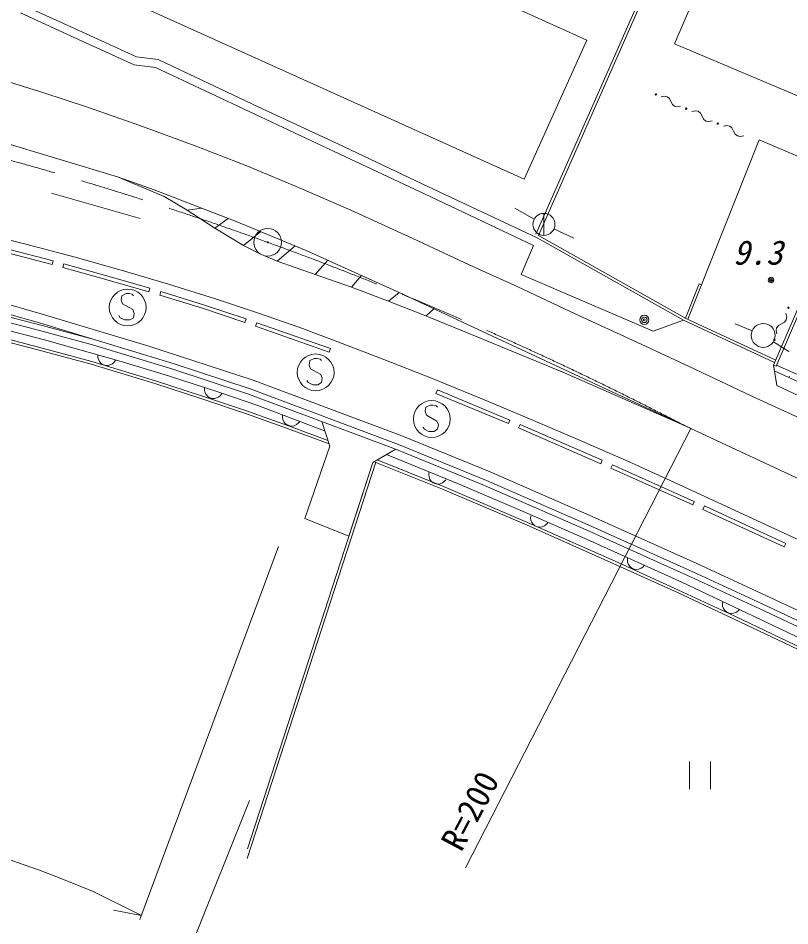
# Model space of a CAD drawing. Units: millimetres, scale not verified. Extents: x 40000 to 680000, y 20000 to 380000.
# Drawn here: x 250293 to 292232, y 264228 to 313564 of the extents above; entities that cross this region are included whole.
import ezdxf
from ezdxf.enums import TextEntityAlignment as Align

# ---------------------------------------------------------------- set-up
doc = ezdxf.new("R2010")
doc.units = ezdxf.units.MM
doc.header["$LTSCALE"] = 1000
doc.linetypes.add('CHAIN', pattern=[18.5, 12, -1.5, 3.5, -1.5])
for name, color, linetype, lineweight in [('M-BGD', 7, 'Continuous', 13), ('M-BGD-EXST', 7, 'Continuous', 13), ('M-BMK', 2, 'CHAIN', 13), ('M-BMK-SRVR', 3, 'Continuous', 13), ('M-STR-HTXT', 7, 'Continuous', 13), ('M-STR-STRC', 7, 'Continuous', 13)]:
    doc.layers.add(name, color=color, linetype=linetype, lineweight=lineweight)
doc.styles.add('ＭＳ ゴシック', font='')
doc.styles.get('ＭＳ ゴシック').set_extended_font_data('MS Gothic')

msp = doc.modelspace()

# ---------------------------------------------------------------- linework, layer by layer
at = {"layer": 'M-BGD'}
for p, q in [((281206, 312372), (254525, 324425)), ((278428, 301817), (286901, 321039)), ((278565, 301756), (287038, 320979)), ((285972, 312171), (288967, 319219)), ((251109, 316864), (277790, 304812)), ((253375, 312498), (250415, 313846)), ((253561, 312907), (250602, 314256)), ((256726, 311468), (253561, 312907)), ((256602, 311031), (253375, 312498)), ((277790, 304812), (281206, 312372)), ((285972, 312171), (293621, 308919)), ((257894, 311316), (256726, 311468)), ((263342, 308750), (257894, 311316)), ((291344, 294705), (298515, 311416)), ((291482, 294646), (298746, 311573)), ((257766, 310879), (256602, 311031)), ((263151, 308343), (257766, 310879)), ((251681, 309502), (249760, 310098)), ((254011, 308748), (251681, 309502)), ((285423, 309315), (285247, 309279)), ((285569, 309287), (285423, 309315)), ((285684, 309193), (285569, 309287)), ((285768, 309034), (285684, 309193)), ((285853, 308875), (285768, 309034)), ((285967, 308781), (285853, 308875)), ((243114, 308729), (255690, 304935)), ((256898, 307725), (254011, 308748)), ((267658, 306726), (263342, 308750)), ((286113, 308752), (285967, 308781)), ((286289, 308788), (286113, 308752)), ((287094, 308535), (286908, 308497)), ((287248, 308505), (287094, 308535)), ((287369, 308406), (287248, 308505)), ((287458, 308238), (287369, 308406)), ((267467, 306319), (263151, 308343)), ((287547, 308070), (287458, 308238)), ((287669, 307971), (287547, 308070)), ((287822, 307941), (287669, 307971)), ((288008, 307979), (287822, 307941)), ((259910, 306618), (256898, 307725)), ((288813, 307726), (288627, 307688)), ((288967, 307696), (288813, 307726)), ((289088, 307597), (288967, 307696)), ((289177, 307429), (289088, 307597)), ((289266, 307261), (289177, 307429)), ((286692, 297196), (290571, 306950)), ((289388, 307162), (289266, 307261)), ((289541, 307131), (289388, 307162)), ((289727, 307170), (289541, 307131)), ((295663, 304769), (290571, 306950)), ((262722, 305541), (259910, 306618)), ((272597, 304403), (267658, 306726)), ((272405, 303996), (267467, 306319)), ((265743, 304272), (262722, 305541)), ((257676, 304239), (255690, 304935)), ((255690, 304935), (257155, 304324)), ((278499, 301617), (272597, 304403)), ((256931, 302681), (252113, 304043)), ((257155, 304324), (258232, 303862)), ((262148, 302509), (257676, 304239)), ((268541, 303059), (265743, 304272)), ((278307, 301210), (272405, 303996)), ((258232, 303862), (259478, 303121)), ((259478, 303121), (260277, 303232)), ((259478, 303121), (260990, 302156)), ((271735, 301593), (268541, 303059)), ((278339, 302646), (277291, 303232)), ((278863, 302954), (278863, 301754)), ((260990, 302156), (261709, 302678)), ((265938, 300944), (262148, 302509)), ((260990, 302156), (262546, 301210)), ((262546, 301210), (263478, 301960)), ((279408, 302104), (280499, 301604)), ((248332, 301881), (250715, 301279)), ((274802, 300165), (271735, 301593)), ((286444, 297146), (278499, 301617)), ((286518, 297277), (278573, 301748)), ((250715, 301279), (253391, 300579)), ((262546, 301210), (263517, 300722)), ((264369, 300352), (265341, 301191)), ((277631, 299627), (278307, 301210)), ((253391, 300579), (255900, 299872)), ((263517, 300722), (264369, 300352)), ((271227, 298544), (265938, 300944)), ((264369, 300352), (266427, 299637)), ((266427, 299637), (267115, 300410)), ((277421, 298977), (274802, 300165)), ((255900, 299872), (258462, 299101)), ((266427, 299637), (268403, 298940)), ((268403, 298940), (268955, 299575)), ((284808, 296559), (277631, 299627)), ((251597, 297475), (245783, 299132)), ((258462, 299101), (261010, 298303)), ((280610, 297482), (277421, 298977)), ((287300, 299132), (286556, 297259)), ((287300, 299132), (287440, 299077)), ((245647, 298651), (251457, 296995)), ((268403, 298940), (270369, 298200)), ((271002, 298646), (270428, 298177)), ((275022, 296772), (271227, 298544)), ((261010, 298303), (263304, 297540)), ((270369, 298200), (272358, 297427)), ((251326, 296938), (248202, 297728)), ((263304, 297540), (265596, 296743)), ((272884, 297771), (272472, 297380)), ((292016, 297512), (292060, 297327)), ((247644, 297122), (251729, 296081)), ((251250, 296648), (248133, 297436)), ((257398, 295739), (251597, 297475)), ((272358, 297427), (275151, 296281)), ((283916, 295956), (280610, 297482)), ((284808, 296559), (286444, 297146)), ((291402, 294841), (286444, 297146)), ((291462, 294979), (286507, 297282)), ((291939, 297049), (291774, 296955)), ((292035, 297173), (291939, 297049)), ((292060, 297327), (292035, 297173)), ((254335, 295801), (251250, 296648)), ((254417, 296090), (251326, 296938)), ((251457, 296995), (254417, 296090)), ((265596, 296743), (267664, 295978)), ((278172, 295297), (275022, 296772)), ((290184, 296566), (289259, 296944)), ((291513, 296736), (291488, 296582)), ((291488, 296582), (291532, 296397)), ((291609, 296861), (291513, 296736)), ((291774, 296955), (291609, 296861)), ((251633, 295466), (248660, 296244)), ((251671, 295611), (248697, 296390)), ((251729, 296081), (255756, 294941)), ((258780, 294777), (254417, 296090)), ((275151, 296281), (279897, 294327)), ((254294, 294895), (251671, 295611)), ((258693, 294490), (254335, 295801)), ((263070, 293889), (257398, 295739)), ((267664, 295978), (270169, 295011)), ((286753, 294622), (283916, 295956)), ((291336, 295973), (292181, 295439)), ((254252, 294750), (251633, 295466)), ((254619, 295244), (254625, 295118)), ((254625, 295118), (254654, 295005)), ((281834, 293601), (278172, 295297)), ((257717, 293703), (254252, 294750)), ((257762, 293846), (254294, 294895)), ((254654, 295005), (254723, 294881)), ((254723, 294881), (254802, 294796)), ((254802, 294796), (254906, 294724)), ((254906, 294724), (255060, 294679)), ((255060, 294679), (255186, 294684)), ((255186, 294684), (255299, 294714)), ((255299, 294714), (255423, 294783)), ((255423, 294783), (255508, 294862)), ((255508, 294862), (255580, 294966)), ((255756, 294941), (258471, 294129)), ((258780, 294777), (262905, 293418)), ((270169, 295011), (272752, 293991)), ((290169, 293023), (286753, 294622)), ((291523, 293599), (291344, 294705)), ((291344, 294705), (291482, 294646)), ((291503, 294694), (297714, 291954)), ((258471, 294129), (261199, 293235)), ((258693, 294490), (262805, 293134)), ((279897, 294327), (286861, 291262)), ((291389, 294390), (296157, 292222)), ((292183, 294029), (292219, 294107)), ((260212, 292890), (257717, 293703)), ((260259, 293032), (257762, 293846)), ((271144, 290857), (263070, 293889)), ((272752, 293991), (275587, 292829)), ((286861, 291262), (281834, 293601)), ((299275, 289942), (291523, 293599)), ((260417, 293477), (260416, 293351)), ((260416, 293351), (260441, 293237)), ((260441, 293237), (260505, 293110)), ((260505, 293110), (260580, 293021)), ((261199, 293235), (263310, 292507)), ((261200, 292983), (261289, 293058)), ((261289, 293058), (261365, 293159)), ((270852, 290112), (262805, 293134)), ((270962, 290392), (262905, 293418)), ((262710, 292052), (260212, 292890)), ((262759, 292194), (260259, 293032)), ((260580, 293021), (260681, 292945)), ((260681, 292945), (260833, 292895)), ((260833, 292895), (260960, 292894)), ((260960, 292894), (261073, 292919)), ((261073, 292919), (261200, 292983)), ((275587, 292829), (278306, 291702)), ((293009, 291717), (290169, 293023)), ((265183, 291325), (262759, 292194)), ((263310, 292507), (266949, 291131)), ((265131, 291184), (262710, 292052)), ((264662, 291996), (264657, 291870)), ((264657, 291870), (264678, 291755)), ((264678, 291755), (264736, 291626)), ((264736, 291626), (264808, 291534)), ((265518, 291544), (265598, 291642)), ((267236, 290309), (266794, 291637)), ((278306, 291702), (280673, 290684)), ((264808, 291534), (264906, 291454)), ((264906, 291454), (265056, 291398)), ((265056, 291398), (265182, 291393)), ((267198, 290423), (265131, 291184)), ((265182, 291393), (265297, 291414)), ((267120, 290612), (265183, 291325)), ((265297, 291414), (265426, 291472)), ((265426, 291472), (265518, 291544)), ((275944, 288898), (271144, 290857)), ((280673, 290684), (283461, 289459)), ((265882, 286364), (267236, 290309)), ((270787, 290127), (269566, 289407)), ((275633, 288161), (270852, 290112)), ((275750, 288438), (270962, 290392)), ((274345, 288198), (270307, 289844)), ((269728, 289422), (262741, 267884)), ((269566, 289407), (262753, 268409)), ((269566, 289407), (268267, 285403)), ((273356, 287962), (269647, 289455)), ((273414, 288100), (269810, 289551)), ((283461, 289459), (285724, 288443)), ((272616, 288867), (272606, 288741)), ((272606, 288741), (272622, 288625)), ((272622, 288625), (272675, 288494)), ((281483, 286486), (275944, 288898)), ((272675, 288494), (272744, 288400)), ((272744, 288400), (272839, 288316)), ((272839, 288316), (272986, 288254)), ((272986, 288254), (273113, 288244)), ((273113, 288244), (273228, 288260)), ((273228, 288260), (273359, 288313)), ((273359, 288313), (273453, 288382)), ((273453, 288382), (273537, 288477)), ((278113, 286589), (274345, 288198)), ((281158, 285755), (275633, 288161)), ((281280, 286029), (275750, 288438)), ((285724, 288443), (288524, 287142)), ((273356, 287962), (277912, 286018)), ((273414, 288100), (277972, 286156)), ((288524, 287142), (290953, 286024)), ((268267, 285403), (265882, 286364)), ((277972, 286156), (282731, 284050)), ((281384, 285154), (278113, 286589)), ((278155, 286522), (278145, 286396)), ((278145, 286396), (278161, 286280)), ((278161, 286280), (278214, 286149)), ((278214, 286149), (278283, 286055)), ((287173, 283918), (281483, 286486)), ((277912, 286018), (282670, 283913)), ((278283, 286055), (278378, 285971)), ((278378, 285971), (278525, 285909)), ((278525, 285909), (278651, 285899)), ((278651, 285899), (278767, 285915)), ((278767, 285915), (278898, 285968)), ((278898, 285968), (278992, 286037)), ((278992, 286037), (279076, 286132)), ((286841, 283190), (281158, 285755)), ((286965, 283463), (281280, 286029)), ((290953, 286024), (293627, 284785)), ((286360, 282905), (281384, 285154)), ((283417, 284236), (283404, 284110)), ((282670, 283913), (286123, 282341)), ((282731, 284050), (286186, 282478)), ((283404, 284110), (283417, 283994)), ((283417, 283994), (283467, 283862)), ((283467, 283862), (283533, 283766)), ((283533, 283766), (283626, 283680)), ((283626, 283680), (283772, 283614)), ((284146, 283665), (284242, 283731)), ((284242, 283731), (284328, 283824)), ((290931, 282189), (287173, 283918)), ((283772, 283614), (283898, 283601)), ((283898, 283601), (284014, 283615)), ((284014, 283615), (284146, 283665)), ((290593, 281464), (286841, 283190)), ((290720, 281736), (286965, 283463)), ((291712, 280364), (286360, 282905)), ((286123, 282341), (289173, 280923)), ((286186, 282478), (289237, 281059)), ((288584, 281849), (288569, 281724)), ((288569, 281724), (288580, 281608)), ((296039, 279227), (290720, 281736)), ((290931, 282189), (296255, 279679)), ((288580, 281608), (288628, 281474)), ((288628, 281474), (288692, 281377)), ((288692, 281377), (288783, 281290)), ((288783, 281290), (288928, 281221)), ((288928, 281221), (289054, 281206)), ((289054, 281206), (289170, 281217)), ((289170, 281217), (289303, 281264)), ((289303, 281264), (289400, 281329)), ((289400, 281329), (289488, 281420)), ((295925, 278950), (290593, 281464)), ((289173, 280923), (295578, 277861)), ((289237, 281059), (295643, 277997)), ((296580, 278015), (291712, 280364)), ((286774, 273159), (286774, 271659)), ((287914, 271659), (287914, 273159))]:
    msp.add_line(p, q, dxfattribs=at)
for centre, radius in [((284954, 309417), 36), ((286599, 308643), 38), ((288318, 307833), 38), ((278863, 302354), 600), ((291212, 299327), 150), ((291212, 299327), 90), ((291212, 299327), 30), ((292153, 297826), 38), ((284323, 297164), 250), ((284323, 297164), 150), ((284323, 297164), 50), ((290786, 296320), 650), ((291395, 296083), 38)]:
    msp.add_circle(centre, radius, dxfattribs=at)
at = {"layer": 'M-BGD-EXST'}
for p, q in [((256166, 298600), (255926, 298480)), ((256326, 298600), (256166, 298600)), ((256486, 298560), (256326, 298600)), ((256566, 298480), (256486, 298560)), ((255926, 298480), (255886, 298240)), ((255886, 298240), (255966, 298040)), ((255966, 298040), (256526, 297720)), ((256526, 297720), (256606, 297520)), ((256606, 297520), (256566, 297280)), ((255846, 297280), (255766, 297400)), ((256086, 297160), (255846, 297280)), ((256366, 297160), (256086, 297160)), ((256566, 297280), (256366, 297160)), ((266381, 295072), (266141, 294952)), ((266541, 295072), (266381, 295072)), ((266701, 295032), (266541, 295072)), ((266781, 294952), (266701, 295032)), ((266141, 294952), (266101, 294712)), ((266101, 294712), (266181, 294512)), ((266181, 294512), (266741, 294192)), ((266741, 294192), (266821, 293992)), ((266061, 293752), (265981, 293872)), ((266301, 293632), (266061, 293752)), ((266581, 293632), (266301, 293632)), ((266781, 293752), (266581, 293632)), ((266821, 293992), (266781, 293752)), ((272452, 292417), (272412, 292177)), ((272412, 292177), (272492, 291977)), ((272692, 292537), (272452, 292417)), ((272852, 292537), (272692, 292537)), ((273012, 292497), (272852, 292537)), ((273092, 292417), (273012, 292497)), ((272492, 291977), (273052, 291657)), ((273052, 291657), (273132, 291457)), ((272372, 291217), (272292, 291337)), ((272612, 291097), (272372, 291217)), ((272892, 291097), (272612, 291097)), ((273092, 291217), (272892, 291097)), ((273132, 291457), (273092, 291217))]:
    msp.add_line(p, q, dxfattribs=at)
for centre in [(256246, 297840), (266461, 294312), (272772, 291777)]:
    msp.add_circle(centre, 1000, dxfattribs=at)
at = {"layer": 'M-BMK'}
msp.add_line((286571, 291387), (354661, 259684), dxfattribs=at)
msp.add_arc((200140, 125697), 186879, 62.45143, 76.85311, dxfattribs=at)
at = {"layer": 'M-BMK-SRVR'}
for radius in [750, 30]:
    msp.add_circle((263854, 301384), radius, dxfattribs=at)
at = {"layer": 'M-STR-HTXT'}
for p, q in [((286857, 291254), (274597, 267384)), ((264433, 284849), (256898, 264580)), ((262864, 271035), (259610, 262918)), ((254296, 266132), (257004, 264792)), ((257004, 264792), (255474, 265081))]:
    msp.add_line(p, q, dxfattribs=at)
msp.add_arc((216467, 173395), 100156, 67.70879, 82.75689, dxfattribs=at)
at = {"layer": 'M-STR-STRC'}
for p, q in [((249827, 300993), (252189, 300377)), ((249778, 300798), (252138, 300183)), ((252189, 300377), (252138, 300183)), ((252783, 300207), (252730, 300015)), ((252730, 300015), (255056, 299368)), ((252783, 300207), (255111, 299561)), ((255111, 299561), (257457, 298886)), ((255056, 299368), (257402, 298694)), ((257457, 298886), (257402, 298694)), ((258053, 298701), (257994, 298510)), ((257994, 298510), (260312, 297794)), ((258053, 298701), (260373, 297984)), ((260312, 297794), (262614, 297026)), ((260373, 297984), (262677, 297216)), ((262677, 297216), (262614, 297026)), ((263261, 297012), (263195, 296823)), ((263261, 297012), (267261, 295607)), ((263195, 296823), (267194, 295418)), ((267261, 295607), (267194, 295418)), ((273077, 293356), (273000, 293171)), ((276939, 291538), (273000, 293171)), ((277016, 291722), (273077, 293356)), ((277016, 291722), (276939, 291538)), ((277568, 291472), (277488, 291288)), ((281952, 289349), (277488, 291288)), ((282032, 289533), (277568, 291472)), ((282032, 289533), (281952, 289349)), ((282591, 289292), (282509, 289110)), ((286956, 287116), (282509, 289110)), ((287038, 287299), (282591, 289292)), ((287038, 287299), (286956, 287116)), ((287586, 287049), (287503, 286867)), ((291921, 284826), (287503, 286867)), ((292005, 285008), (287586, 287049)), ((292005, 285008), (291921, 284826))]:
    msp.add_line(p, q, dxfattribs=at)

# ---------------------------------------------------------------- texts
at = {"layer": 'M-BGD', "style": 'ＭＳ ゴシック', "oblique": 15}
msp.add_text('9.3', height=1320, dxfattribs=at).set_placement((289140, 299770), align=Align.BOTTOM_LEFT)
at = {"layer": 'M-STR-HTXT', "style": 'ＭＳ ゴシック'}
msp.add_text('R=200', height=1320, rotation=62, dxfattribs=at).set_placement((274727, 268005), align=Align.BOTTOM_LEFT)

doc.saveas('drawing.dxf')
